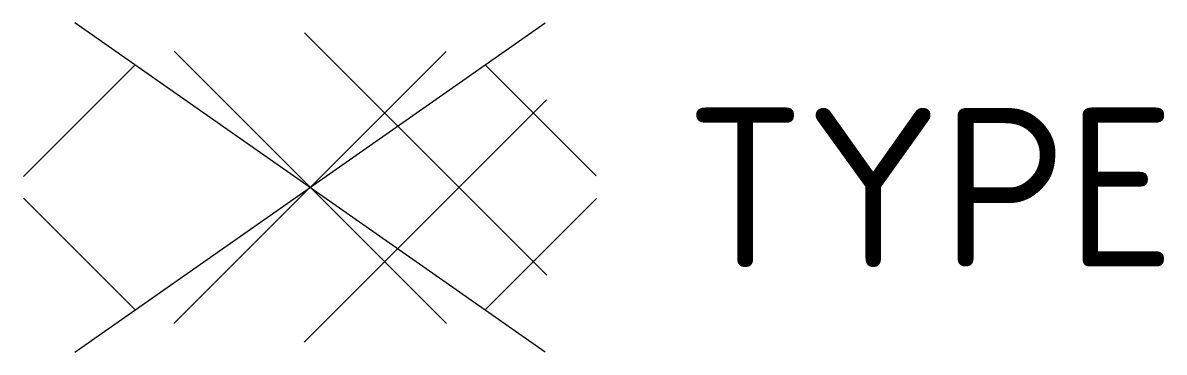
# Model space of a CAD drawing. Header units: metres. Extents: x -3.3 to 9.7, y -1.9 to 1.9.
import ezdxf
from ezdxf.enums import TextEntityAlignment as Align

# ---------------------------------------------------------------- set-up
doc = ezdxf.new("R2010")
doc.units = ezdxf.units.M
doc.layers.get('0').update_dxf_attribs({"lineweight": 25})
doc.styles.add('NLCS-ISO', font='NLCS-ISO.ttf')

msp = doc.modelspace()

# ---------------------------------------------------------------- hatches: boundary and pattern name
h = msp.add_hatch()
h.set_pattern_fill('AGR-PLANTGATVERBETERING_01-SO', color=256, pattern_type=2)
h.set_pattern_definition([(45, (0, 0), (-1.6838, 1.6838), []), (45, (1.6838, 0), (-3.3676, 3.3676), []), (135, (0, 0), (-1.6838, -1.6838), []), (135, (1.6838, 0), (-3.3676, -3.3676), [])])
edge = h.paths.add_edge_path()
edge.add_ellipse((0, 0), major_axis=(-3.25, 0), ratio=0.538462, start_angle=0, end_angle=360)

# ---------------------------------------------------------------- linework, layer by layer
for p, q in [((-2.662, -1.864), (2.662, 1.864)), ((2.662, -1.864), (-2.662, 1.864))]:
    msp.add_line(p, q)

# ---------------------------------------------------------------- texts
at = {"style": 'NLCS-ISO'}
msp.add_attdef('TYPE', text='', height=1.8, dxfattribs=at).set_placement((4.25, 0), align=Align.MIDDLE_LEFT)

doc.saveas('drawing.dxf')
